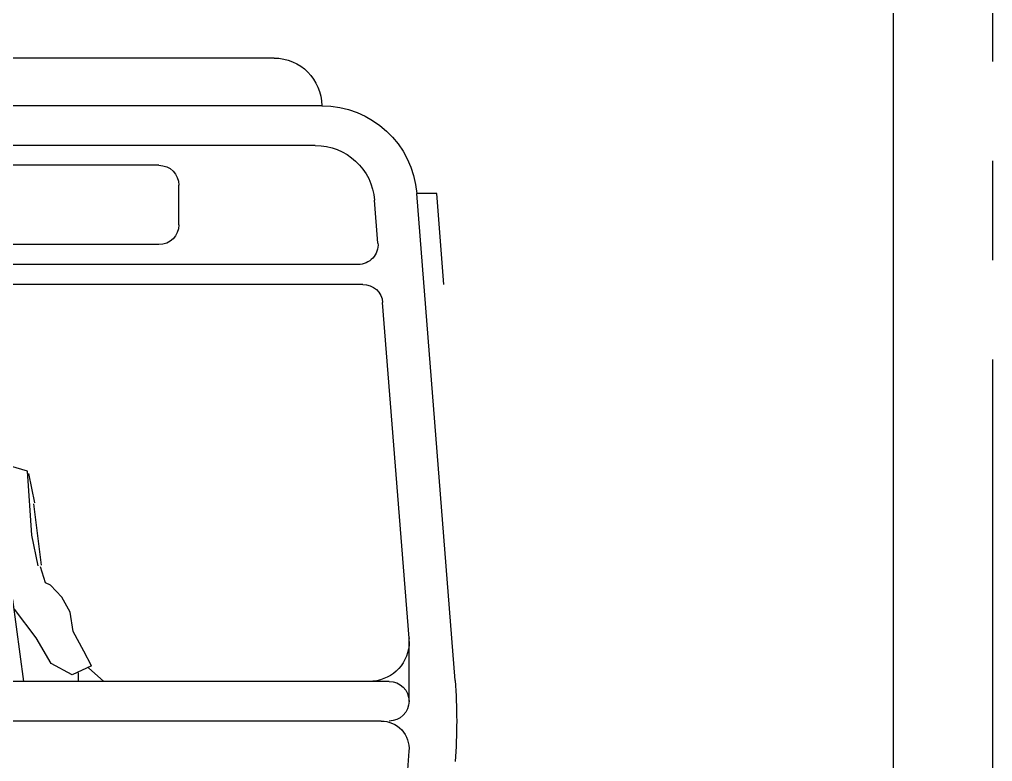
# Model space of a CAD drawing. Extents: x -17.4 to 61.4, y -22.6 to 16.1.
# Drawn here: x 36.559 to 39.011, y 2.988 to 4.857 of the extents above; entities that cross this region are included whole.
import ezdxf

# ---------------------------------------------------------------- set-up
doc = ezdxf.new("R2010")
doc.units = 0
doc.header["$LTSCALE"] = 2
doc.linetypes.add('CENTER2', pattern=[1.125, 0.75, -0.125, 0.125, -0.125])
doc.layers.get('0').update_dxf_attribs({"linetype": 'CONTINUOUS'})

# ---------------------------------------------------------------- blocks, each defined once
blk = doc.blocks.new('METRO_FACE')
at = {"color": 7, "linetype": 'Continuous'}
for p, q in [((-0.84, 3.57), (0.84, 3.57)), ((-0.96, 3.45), (0, 3.45)), ((-0.96, 3.45), (0, 3.45)), ((-0.943671, 3.35), (0.943671, 3.35)), ((-0.943671, 3.35), (0.943671, 3.35)), ((-0.55, 3.3), (0.55, 3.3)), ((-0.6, 3.15), (-0.6, 3.25)), ((-1.295993, 2.001997), (-1.199453, 3.228652)), ((-1.295993, 2.001997), (-1.199453, 3.228652)), ((-1.267603, 3), (-1.249607, 3.228652)), ((-1.267603, 3), (-1.249607, 3.228652)), ((-1.249607, 3.228652), (-1.199453, 3.228652)), ((-1.249607, 3.228652), (-1.199453, 3.228652)), ((-1.101696, 3.103923), (-1.093208, 3.211769)), ((-0.55, 3.1), (0.55, 3.1)), ((-1.05185, 3.05), (1.05185, 3.05)), ((-1.063655, 3), (1.063655, 3)), ((-1.18, 2.108977), (-1.113501, 2.953923)), ((-0.229534, 2.368174), (-0.218398, 2.529639)), ((-0.218398, 2.529639), (-0.152977, 2.549127)), ((-0.237076, 2.449578), (-0.222461, 2.523351)), ((-0.253779, 2.292985), (-0.234292, 2.446794)), ((-0.245541, 2.290921), (-0.229534, 2.368174)), ((-0.264219, 2.248443), (-0.251691, 2.288809)), ((-0.305281, 2.212252), (-0.276746, 2.242179)), ((-0.276746, 2.242179), (-0.264219, 2.248443)), ((-0.32616, 2.17467), (-0.305281, 2.212252)), ((-0.209241, 2), (-0.181592, 2.206107)), ((-0.333816, 2.125256), (-0.32616, 2.17467)), ((-0.240556, 2.109248), (-0.185574, 2.181629)), ((-1.18, 1.95), (-1.18, 2.108977)), ((-1.18, 1.95), (-1.18, 2.108977)), ((-0.360263, 2.075842), (-0.333816, 2.125256)), ((-0.278138, 2.045219), (-0.240556, 2.109248)), ((-0.37975, 2.038955), (-0.360263, 2.075842)), ((-0.37975, 2.038955), (-0.331032, 2.016684)), ((-0.331032, 2.016684), (-0.278138, 2.045219)), ((-0.41129, 2), (-0.372094, 2.034084)), ((-0.347039, 2), (-0.347039, 2.021556)), ((-1.13, 2), (-0.65, 2)), ((-1.13, 2), (-0.65, 2)), ((-0.65, 2), (-0.25, 2)), ((-0.65, 2), (-0.25, 2)), ((-0.41129, 2), (0.092992, 2)), ((-0.25, 2), (0, 2)), ((-0.25, 2), (0, 2)), ((-1.11, 1.9), (0, 1.9)), ((-1.11, 1.9), (0, 1.9)), ((-1.179784, 1.824508), (-1.143581, 1.364508)), ((-1.179784, 1.824508), (-1.143581, 1.364508))]:
    blk.add_line(p, q, dxfattribs=at)
for centre, radius, start, end in [((-0.84, 3.45), 0.12, 90, 180), ((-0.84, 3.45), 0.12, 90, 180), ((-0.96, 3.209807), 0.240193, 90, 175.5), ((-0.96, 3.209807), 0.240193, 90, 175.5), ((-0.943671, 3.2), 0.15, 90, 175.5), ((-0.943671, 3.2), 0.15, 90, 175.5), ((-0.55, 3.25), 0.05, 90, 180), ((-0.55, 3.15), 0.05, 180, 270), ((-1.05185, 3.1), 0.05, 175.5, 270), ((-1.063655, 2.95), 0.05, 90, 175.5), ((-1.080403, 2.1), 0.1, 180, 265.011825), ((-1.080403, 2.1), 0.1, 180, 265.011825), ((0, 1.9), 1.3, 175.5, 180), ((0, 1.9), 1.3, 175.5, 180), ((-1.13, 1.95), 0.05, 90, 270), ((-1.13, 1.95), 0.05, 90, 270), ((0, 1.9), 1.3, 180, 184.5), ((0, 1.9), 1.3, 180, 184.5), ((-1.11, 1.83), 0.07, 90, 184.5), ((-1.11, 1.83), 0.07, 90, 184.5)]:
    blk.add_arc(centre, radius, start, end, dxfattribs=at)
at = {"color": 7}
for p in [(-1.18, 2.108977), (-1.18, 2.108977), (-1.18, 1.95), (-1.18, 1.95)]:
    blk.add_point(p, dxfattribs=at)
blk = doc.blocks.new('A$C58044079')
at = {"color": 7, "xscale": 0.2, "yscale": 0.2, "zscale": 0.2}
blk.add_blockref('METRO_FACE', (0.26, 0.01), dxfattribs=at)
blk = doc.blocks.new('A$C2A60368F')
at = {"xscale": 5, "yscale": 5, "zscale": 5}
blk.add_blockref('A$C58044079', (-1.778, 0.1885), dxfattribs=at)

msp = doc.modelspace()

# ---------------------------------------------------------------- linework, layer by layer
at = {"linetype": 'Continuous'}
msp.add_line((38.7609, 6.2508), (38.7609, 0.8791), dxfattribs=at)
msp.add_line((38.7609, 6.2508), (38.7609, 0.8791), dxfattribs=at)
msp.add_line((38.7609, 6.2508), (38.7609, 0.8791), dxfattribs=at)
at = {"color": 1, "linetype": 'CENTER2'}
msp.add_line((39.0109, 6.2508), (39.0109, 0.6936), dxfattribs=at)
msp.add_line((39.0109, 6.2508), (39.0109, 0.6936), dxfattribs=at)
msp.add_line((39.0109, 6.2508), (39.0109, 0.6936), dxfattribs=at)

# ---------------------------------------------------------------- block references
at = {"xscale": -1}
msp.add_blockref('A$C2A60368F', (35.8829, 0.9513), dxfattribs=at)

doc.saveas('drawing.dxf')
